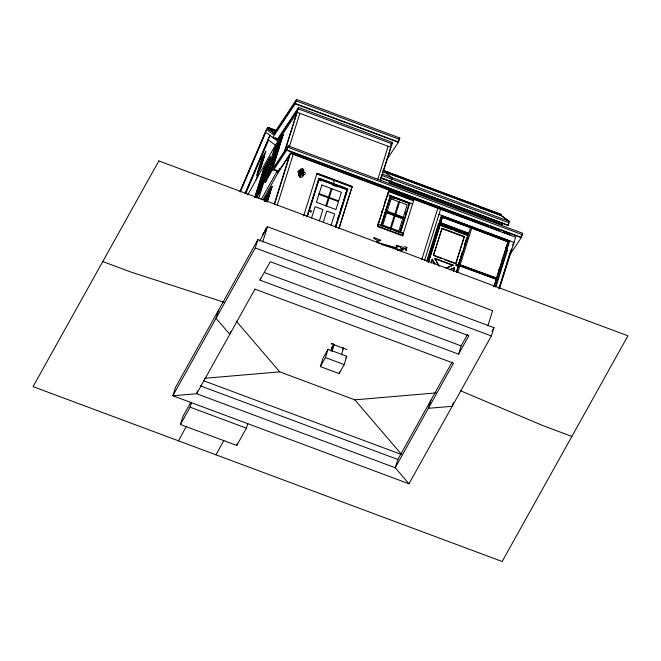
<?xml version="1.0" encoding="UTF-8"?>
<svg xmlns="http://www.w3.org/2000/svg" width="661" height="661" viewBox="0 0 661 661"><rect width="100%" height="100%" fill="white"/><g stroke="black" fill="none" stroke-linecap="round" stroke-linejoin="round"><path stroke-width="0.99" d="M378.299 224.294L403.458 233.358L402.566 235.878L377.547 226.549L388.676 191.037L413.794 200.176L402.566 235.878M510.292 252.733L504.781 270.531M300.028 176.892L302.135 171.472M300.268 176.71L300.185 177.355L302.242 171.662M267.87 128.556L268.135 127.482L276.802 130.713M261.987 159.276L258.104 171.686L260.616 167.175L264.507 154.757L261.987 159.276L262.772 159.565L264.028 157.31M256.104 179.809L258.6 171.843M259.178 171.025L262.772 159.565M247.842 423.577L246.396 428.171L236.754 445.473L180.461 424.486L183.056 416.215L190.773 402.375M218.651 310.001L216.056 318.272L229.788 334.292L230.648 331.541M254.634 197.755L263.615 169.092L270.324 157.054L270.713 157.202L259.583 192.715L256.716 197.87M255.072 197.391L263.161 171.571L263.549 171.711M255.286 197.077L257.988 188.435M258.591 186.518L264.003 169.241L270.713 157.202M255.46 197.54L263.499 171.695M255.683 196.97L263.549 171.868L268.581 162.846M262.045 184.097L260.219 187.377L259.046 186.939L263.747 171.943L268.779 162.92M180.461 424.486L190.104 407.184L191.55 402.59M260.616 184.518L264.185 173.141L265.408 170.943M258.484 192.905L260.541 186.344M259.112 191.814L268.399 162.168M265.367 172.232L264.499 174.991L264.706 174.62M262.574 181.428L266.441 169.1L266.226 169.472M270.324 157.054L259.451 191.946M265.838 172.29L266.722 169.48M197.523 390.973L196.664 393.733L172.868 395.765L175.462 387.486L257.856 239.654L493.974 327.674L491.379 335.953L408.985 483.778L172.868 395.765L255.262 247.933L257.856 239.654M258.732 198.523L275.513 144.974L247.66 194.937M266.317 178.057L276.199 146.527L282.908 134.489L283.296 134.629L272.167 170.141L265.458 182.18L264.532 181.833L265.119 179.792L271.886 167.729L272.423 167.927M265.458 182.18L266.358 179.305M266.747 177.693L276.587 146.668L276.199 146.527M267.441 176.884L266.837 178.8L267.391 176.867M267.986 174.95L276.083 149.13M267.655 176.33L276.133 149.146L275.744 148.998M274.629 161.524L272.795 164.812L271.621 164.374L276.323 149.378L281.355 140.347M273.2 161.953L276.761 150.576L278.81 146.907M271.068 170.34L272.828 164.713M271.688 169.249L280.983 139.595M277.942 149.667L277.083 152.418L277.29 152.047M275.463 157.88L279.016 146.527M272.084 169.39L282.908 134.489M278.421 149.725L279.297 146.907M515.638 237.274L290.468 153.335L278.347 171.662L273.654 169.91L274.968 165.721L288.13 145.825L522.686 233.259L521.24 237.654L509.3 255.617M264.326 200.795L265.028 198.556L272.134 186.658L267.317 202.018M380.257 181.254L392.427 142.429L298.607 107.454L277.463 139.256L272.77 137.505L295.17 103.81L296.591 99.497L399.798 137.967L398.376 142.28L386.396 160.301M266.821 201.192L269.82 191.624M266.953 201.787L271.737 186.518M267.209 201.332L270.159 191.756L264.912 201.316L269.994 192.301M267.837 199.878L268.721 197.061M277.546 173.62L278.438 170.778M284.18 152.451L297.078 112.312L390.899 147.287L380.439 179.66M278.347 171.662L278.81 170.166M262.987 199.746L278.281 172.306L279.471 168.514M284.61 152.104L298.607 107.454M273.654 169.91L286.684 150.212L288.13 145.825M289.171 147.304L299.821 113.337M274.406 203.571L289.857 154.253M262.673 242.025L267.515 226.574M274.538 204.158L290.592 152.931L437.483 207.694M277.273 205.174L293.327 153.955M259.98 280.132L270.25 261.698L468.839 335.73L458.569 354.156L259.98 280.132L260.55 278.289M298.937 174.818L299.97 171.662L298.888 175A1.95 1.669 29.1 0 0 300.309 177.173A1.95 1.669 29.1 0 0 302.556 176.223L303.531 173.182M300.482 175.396L300.838 174.273M303.614 216.023L316.991 173.331L352.173 186.443L339.101 228.161M306.919 216.453L318.933 178.288L347.86 189.071L335.854 227.235M307.167 216.775L318.899 179.338L347.042 189.831L335.317 227.268M307.373 216.395L319.123 178.941L347.265 189.434L335.524 226.888M236.754 445.473L237.332 443.638M311.521 218.064L315.099 206.645L322.915 209.562L319.337 220.981M325.832 205.753L331.235 188.517M333.392 183.675L334.367 180.577M326.617 206.05L332.02 188.806M323.246 222.435L326.823 211.016L334.648 213.933L331.062 225.351M337.564 219.345L338.804 215.403M340.96 208.504L342.101 205.174M344.257 198.275L346.116 192.368M339.39 214.924L340.002 212.974M342.745 204.208L343.356 202.258M338.969 228.433L352.173 186.443M377.828 179.263L388.164 146.271M320.378 366.591L322.973 358.32L328.005 349.289L346.769 356.287L344.174 364.558L339.143 373.589L320.378 366.591L325.41 357.56L328.005 349.289M331.062 350.966L332.599 346.083M332.053 351.338L334.193 344.505M389.37 183.89L390.18 181.321L390.948 181.486L392.138 177.693L384.372 171.984L500.864 215.412L501.162 214.47L384.636 170.91M377.885 224.443L378.877 221.129M381.686 212.272L382.306 210.305M384.925 201.721L385.702 199.465M377.547 226.549L388.775 190.847M381.058 225.955L385.47 211.9M385.751 211.429L404.515 218.427L404.202 218.989L385.437 211.991L390.453 196.433L409.217 203.431M341.431 354.841L343.58 348M339.143 373.589L339.721 371.746M390.411 227.954L394.27 215.626M394.906 214.032L398.773 201.704M391.188 228.243L395.055 215.924M395.691 214.321L399.55 201.993M399.765 232.647L402.177 224.922M402.739 223.203L404.301 218.163M405.507 214.304L406.416 211.404M400.12 232.019L404.235 218.89M405.961 213.363L406.548 211.487M409.283 203.307L400.194 232.292L381.43 225.302L390.519 196.317L409.283 203.307L408.903 203.993M421.718 259.748L437.97 207.876L488.818 226.83M424.602 260.277L440.705 208.893M426.758 261.078L438.375 224.005L439.119 223.707L441.713 215.428M427.18 261.582L441.556 215.709L509.581 241.067L441.556 215.709M428.27 262.136L440.35 223.732L468.5 234.225L456.52 272.439M440.573 222.889L442.407 217.18L470.549 227.673L468.715 233.383L440.573 222.889L442.407 217.18M428.378 261.946L440.35 223.732M428.435 262.318L440.333 224.343L468.095 234.688L456.495 271.696M431.228 262.5L432.335 259.261L434.897 263.706M442.052 228.243L433.418 255.518L442.052 228.243L464.336 236.555L455.908 263.45L433.624 255.138M431.137 263.078L432.335 259.261M453.512 270.812L454.619 267.565L449.191 269.729M455.702 263.822L464.336 236.555M453.421 271.39L454.619 267.565M457.288 268.143L460.031 259.376M460.643 257.426L462.171 252.56M464.609 244.768L466.749 237.952M457.429 268.044L460.213 259.178M460.824 257.212L462.37 252.279M464.534 245.388L466.691 238.489M452.182 361.997L397.839 459.486L395.253 467.757L408.985 483.778M457.759 272.539L471.723 228.111L508.078 241.662L496.626 278.215L460.163 264.846L496.626 278.215M430.972 400.054L428.378 408.324L452.174 406.292L453.322 402.615M458.569 354.156L461.155 345.885L467.517 334.474M381.414 178.272L508.069 225.492L509.416 221.418L501.583 215.66M498.691 270.448L499.303 268.498M502.054 259.732L502.666 257.782M505.409 249.015L506.02 247.065M493.932 286.659L508.078 241.662M493.916 286.857L496.304 279.248L459.841 265.879L496.304 279.248M507.433 246.528L508.433 243.545M495.205 286.94L509.738 240.786M495.948 286.874L507.565 249.8L507.144 249.057L506.822 249.858M498.766 289.014L510.697 250.965L511.44 250.659L515.762 236.869M510.573 251.816L511.44 249.057M499.278 288.089L504.169 272.481M499.501 288.535L511.44 250.659M487.843 325.964L492.685 310.513M377.795 226.103L402.838 235.357M438.805 224.5L439.119 223.707M267.837 128.201L268.135 127.482M501.129 214.338L500.831 215.056L384.338 171.629M262.12 160.235L263.954 156.773M261.797 161.276L264.086 157.153M261.467 162.309L263.301 158.847M260.822 164.374L263.442 159.218M260.5 165.407L262.797 161.292M260.17 166.448L262.467 162.325M259.525 168.514L262.144 163.358M259.203 169.547L261.5 165.432M258.872 170.579L261.169 166.465M240.083 191.318L267.036 128.226L274.844 133.679L267.812 128.515L275.571 131.432M240.059 191.756L266.598 129.606L273.629 134.77L296.161 100.877L399.368 139.347L398.244 141.024M240.307 191.905L265.739 132.34L277.033 140.636L298.169 108.834L391.998 143.809L390.858 145.511M245.008 193.623L270.027 135.034M245.38 193.111L270.002 135.472M245.661 193.698L268.54 140.124L275.389 145.156L296.351 113.634M186.361 426.32L178.47 440.837M223.889 440.309L215.998 454.834M259.575 241.224L267.474 226.715L492.643 310.653M262.772 159.722L263.921 157.657M263.4 169.786L270.109 157.748M275.976 147.213L282.685 135.174M277.546 144.949L283.296 134.629M262.425 172.885L269.134 160.846M275.009 150.32L281.718 138.281M281.371 139.744L276.083 149.287L281.156 140.272M259.046 186.939L263.615 178.734M271.621 164.374L275.744 156.988M255.477 197.176L259.31 190.302L259.847 190.5M255.782 197.523L258.625 192.31M264.532 181.833L271.2 169.737M269.341 174.157L270.258 172.521M258.071 194.524L259.021 192.814M266.788 178.776L267.796 177.09M268.697 175.355L271.605 170.249M261.178 199.672L277.455 170.464M264.813 199.242L271.522 187.203M266.383 196.978L267.341 195.259M269.738 190.963L272.134 186.658M264.574 201.027L270.547 190.31M265.16 201.407L270.192 192.376M266.416 201.134L267.234 199.672M262.714 234.349L263.698 232.581M264.681 230.821L266.647 227.293M316.991 173.331L352.073 186.633M318.933 178.288L347.86 189.071M409.77 203.134L400.475 232.788L403.458 233.358M413.794 200.176L388.676 191.037M334.045 344.389L331.45 348.198M342.588 349.396L343.423 347.893M345.852 357.923L346.769 356.287M435.616 260.426L434.806 258.277L453.215 265.135L446.679 268.036M470.549 227.673L442.3 217.37M468.715 233.383L440.68 222.699M471.723 228.111L507.978 241.852M468.5 234.225L440.251 223.922M512.564 245.033L514.035 242.389L438.978 214.412M491.958 331.285L493.974 327.674M296.591 99.497L274.067 133.39M274.588 166.927L287.7 147.205L522.256 234.638L521.124 236.341M278.281 172.306L289.477 155.459M390.725 144.982L392.427 142.429M398.657 139.678L399.798 137.967M261.731 162.226L263.119 160.259M260.434 166.365L261.822 164.391M299.97 171.662L300.656 172.009M445.985 268.027L453.215 265.135M449.885 269.746L454.404 267.945M301.788 169.976L301.713 170.877M333.218 343.447L331.31 343.728L346.951 349.562M204.538 378.29L279.743 371.87L354.8 399.847L436.103 392.898M397.435 249.494L399.269 249.61L401.062 248.924L401.21 248.305L400.029 246.917L397.005 246.032L397.468 250.073L398.839 250.585L401.5 250.668L404.069 249.238L404.144 248.635L405.887 248.288L405.672 250.255L406.441 250.949L406.193 248.197L407.159 247.586L405.557 246.776L403.367 247.354L396.393 245.289L396.187 247.685L378.373 242.818L378.092 240.331L380.1 240.885L380.91 240.216L373.812 237.489L373.564 238.208L376.828 239.984L377.2 242.835M302.408 169.737L302.854 169.976L302.408 170.117M396.253 248.453L381.339 244.504M224.062 302.251L130.903 272.051L102.761 261.558M479.572 207.587L500.807 215.37L508.64 221.129M295.327 103.529L398.533 141.999M295.17 103.81L398.376 142.28M268.168 127.614L275.868 130.49M382.736 170.323L501.162 214.47M268.804 128.565L275.546 131.076M382.76 174.198L509.416 221.418M381.389 175.231L508.987 222.798M380.629 177.644L508.226 225.211M381.736 178.173L502.765 223.294L502.335 224.674L389.75 182.7M286.841 149.931L521.397 237.373M286.684 150.212L521.24 237.654M490.743 227.549L499.402 230.772M503.203 232.193L509.986 234.721M388.561 191.533L413.579 200.861M387.586 194.64L412.604 203.968M409.779 203.109L390.329 195.656L380.926 225.5L385.594 227.21M392.014 197.697L394.832 198.746M316.776 174.017L351.958 187.129M300.077 169.951L301.87 170.621M397.046 207.224L397.823 207.513M300.416 171.653L299.78 171.513A2.132 1.082 17.4 0 0 299.697 171.769M440.077 224.814L467.831 235.159L467.616 235.539L454.223 230.54M318.585 179.908L321.395 180.957M332.657 185.154L337.35 186.898M440.821 225.55L452.306 229.83M268.746 162.292L263.549 171.868M275.282 165.159L276.067 165.448M441.845 228.623L464.129 236.927M273.968 169.348L278.661 171.1M393.27 213.759L395.146 214.461M271.241 169.803L272.167 170.141M319.156 193.64L338.696 200.927M318.933 194.326L338.482 201.613M392.138 222.435L392.915 222.732M387.445 227.929L392.113 229.64M394.89 230.706L399.558 232.416M434.343 255.865L441.771 258.633M444.556 259.666L454.768 263.475M258.658 192.368L259.583 192.715M434.591 258.649L453.008 265.515M255.262 247.933L491.379 335.953M264.499 272.572L461.155 345.885M571.864 436.434L543.722 425.94L460.634 390.816M325.41 357.56L344.174 364.558M203.258 380.612L401.723 454.594L354.8 399.847M200.217 385.817L397.839 459.486M190.104 407.184L246.396 428.171M267.812 128.515L275.497 131.432M298.177 171.257L300.425 172.182M506.516 224.352L508.069 225.492M390.18 181.321L390.8 181.775M275.125 137.529L277.463 139.256M236.175 321.031L279.743 371.87M434.806 258.277L439.416 266.276M436.648 262.202L438.697 265.763M432.129 259.633L434.69 264.078M299.879 172.273A1.834 0.925 17.4 0 1 302.102 171.852A1.834 0.925 17.4 0 1 303.176 173.504M303.267 174.826A3.784 1.917 17.4 0 0 305.291 173.372A3.784 1.917 17.4 0 0 302.812 171.059L301.879 170.753A3.784 1.917 17.4 0 0 298.359 171.059A3.784 1.917 17.4 0 0 298.904 173.372M300.358 172.339A1.33 0.669 17.5 0 1 301.73 172L302.052 172.108A1.33 0.669 17.5 0 1 302.903 172.827M302.333 171.216A1.33 0.678 17.4 0 1 302.887 171.538M301.821 170.158A0.992 0.504 17.4 0 1 301.879 169.406A0.992 0.504 17.4 0 1 303.292 169.827A0.992 0.504 17.4 0 1 302.978 170.505M302.308 171.092A1.537 0.777 17.4 0 1 302.978 171.447M302.408 171.29A2.132 1.082 17.4 0 1 303.019 171.596M299.764 174.107A2.132 1.082 17.4 0 1 299.821 172.612A2.132 1.082 17.4 0 1 302.598 173.141A2.132 1.082 17.4 0 1 303.044 174.727M302.829 174.826A2.132 1.082 17.4 0 1 302.432 174.917M300.78 174.686A2.132 1.082 17.4 0 1 300.458 174.545M299.607 174.165A2.132 1.082 17.4 0 1 300.077 172.695A2.132 1.082 17.4 0 1 302.978 173.636A2.132 1.082 17.4 0 1 302.391 175.074M300.73 174.834A2.132 1.082 17.4 0 1 300.408 174.694M299.078 175.454A2.132 1.082 17.4 0 1 299.549 174.099A2.132 1.082 17.4 0 1 302.284 174.801A2.132 1.082 17.4 0 1 302.457 176.322M299.127 175.702A2.132 1.082 17.4 0 1 299.416 174.273A2.132 1.082 17.4 0 1 302.193 174.917A2.132 1.082 17.4 0 1 302.416 176.47M302.358 171.447A2.132 1.082 17.4 0 1 303.11 171.843M303.539 172.232A2.132 1.082 17.4 0 1 303.738 172.538M300.226 170.918A1.909 1.636 29.1 0 1 301.986 168.786A1.909 1.636 29.1 0 1 303.573 171.414M302.54 168.919L302.961 169.059L302.548 168.877M262.012 158.177L256.608 175.413L260.591 168.266L265.995 151.03L262.012 158.177M321.849 185.022L316.454 202.258L335.995 209.545L341.398 192.301L321.849 185.022M386.644 212.784L382.785 225.112L398.814 231.086L402.673 218.758L386.644 212.784M391.147 198.862L387.288 211.19L403.317 217.163L407.176 204.836L391.147 198.862M402.152 248.676L401.367 249.808L403.177 248.511L402.152 248.676M158.847 160.937L33.05 386.627L502.153 561.503L627.95 335.813L158.847 160.937M254.948 289.154L196.664 393.733L395.253 467.757L453.537 363.186L254.948 289.154M455.999 265.375A0.835 0.719 29.1 0 0 457.404 265.548A0.835 0.719 29.1 0 0 456.71 264.35A0.835 0.719 29.1 0 0 455.999 265.375M309.926 211.578A0.835 0.719 29.1 0 0 311.331 211.76A0.835 0.719 29.1 0 0 310.637 210.562A0.835 0.719 29.1 0 0 309.926 211.578"/></g></svg>
